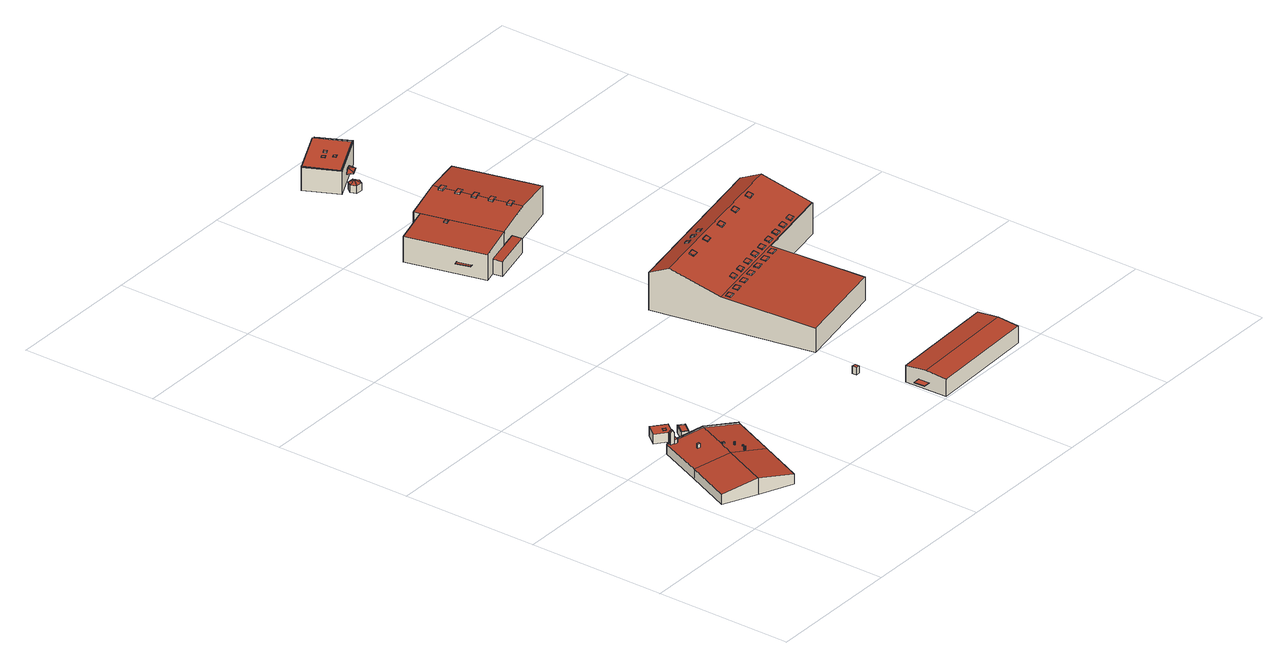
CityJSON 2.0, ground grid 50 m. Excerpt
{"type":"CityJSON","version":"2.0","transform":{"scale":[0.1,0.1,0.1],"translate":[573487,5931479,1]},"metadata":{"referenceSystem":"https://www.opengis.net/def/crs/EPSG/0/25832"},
"CityObjects":{
"building1":{"type":"Building","attributes":{"Grundfläche 2D":"941.500906","Grundhöhe NN":"5.669"},"children":["building1-1","building1-2","building1-3","building1-4","building1-5","building1-6","building1-7","building1-8"],"geometry":[{"type":"MultiSurface","lod":"3","boundaries":[[[0,1,2,3,4,5,6]],[[4,7,8,9,10,5]],[[11,12,8]],[[8,12,13,14]],[[14,9,8]],[[15,16,17,18,19,11]],[[19,20,11]],[[20,12,11]],[[21,18,17]],[[22,9,14]],[[23,2,1]],[[24,25,26]],[[25,27,26]],[[28,29,30,25,31,32,33,34,35,36]],[[25,24,31]],[[37,29,28,36,38,39,40,41,42,43,44,45,46]],[[30,29,47,48]],[[29,37,49,47]],[[26,50,4,3]],[[11,8,7,4,50,51,52,16,15]],[[52,45,44,21,17,16]],[[18,21,44,43,20,19]],[[6,5,10,9,22,39,38,36,35,34,33,32,31,23,1,0]],[[23,31,24,2]],[[3,2,24,26]],[[50,26,53,54]],[[26,27,55,53]],[[52,51,50,54,56]],[[45,52,56,57]],[[46,45,57,58]],[[37,46,58,59]],[[27,25,30,60,55]],[[49,37,59,61]],[[47,49,61,62]],[[48,47,62,63]],[[30,48,63,60]],[[60,63,62,61,59,58,57,56,54,53,55]]],"semantics":{"surfaces":[{"type":"RoofSurface"},{"type":"WallSurface"},{"type":"GroundSurface"}],"values":[0,0,0,0,0,0,0,0,0,0,0,0,0,0,0,0,0,0,1,1,1,1,1,1,1,1,1,1,1,1,1,1,1,1,1,1,2]}}]},
"building1-1":{"type":"BuildingInstallation","parents":["building1"],"geometry":[{"type":"MultiSurface","lod":"3","boundaries":[[[64,65,66,67]],[[67,66,68,69]],[[64,67,69,70]],[[65,64,70,71]],[[66,65,71,68]]],"semantics":{"surfaces":[{"type":"RoofSurface"},{"type":"WallSurface"}],"values":[0,1,1,1,1]}}]},
"building1-2":{"type":"BuildingInstallation","parents":["building1"],"geometry":[{"type":"MultiSurface","lod":"3","boundaries":[[[72,73,74,75,76]],[[74,73,77,78]],[[79,78,77]],[[79,80,81,78]],[[82,83,84,80,79,77,73,72,85,86]],[[84,87,81,80]],[[87,88,89,90,76,75,74,78,81]],[[90,85,72,76]]],"semantics":{"surfaces":[{"type":"RoofSurface"},{"type":"WallSurface"}],"values":[0,0,0,0,1,1,1,1]}}]},
"building1-3":{"type":"BuildingInstallation","parents":["building1"],"geometry":[{"type":"MultiSurface","lod":"3","boundaries":[[[91,92,93,94,95,96,97,98,99,100,101,102,103,104,105,106,107]],[[102,101,108,109]],[[103,102,109,110]],[[92,91,111,112]],[[93,92,112,113]],[[94,93,113,114]],[[95,94,114,115]],[[96,95,115,116]],[[97,96,116,117]],[[98,97,117,118]],[[99,98,118,119]],[[100,99,119,120]],[[101,100,120,108]],[[104,103,110,121]],[[105,104,121,122]],[[106,105,122,123]],[[107,106,123,124]],[[91,107,124,111]]],"semantics":{"surfaces":[{"type":"RoofSurface"},{"type":"WallSurface"}],"values":[0,1,1,1,1,1,1,1,1,1,1,1,1,1,1,1,1,1]}}]},
"building1-4":{"type":"BuildingInstallation","parents":["building1"],"geometry":[{"type":"MultiSurface","lod":"3","boundaries":[[[125,126,127,128,129,130,131,132,133,134,135,136,137,138,139,140,141,142]],[[143,144,134,133]],[[144,145,134]],[[145,146,135,134]],[[147,148,128,127]],[[148,149,129,128]],[[150,151,125,142]],[[151,152,126,125]],[[127,126,152,147]],[[149,153,130,129]],[[153,154,131,130]],[[154,155,132,131]],[[155,143,133,132]],[[146,156,136,135]],[[156,157,137,136]],[[157,158,138,137]],[[158,159,139,138]],[[159,160,139]],[[160,161,140,139]],[[161,162,141,140]],[[162,150,142,141]]],"semantics":{"surfaces":[{"type":"RoofSurface"},{"type":"WallSurface"}],"values":[0,1,1,1,1,1,1,1,1,1,1,1,1,1,1,1,1,1,1,1,1]}}]},
"building1-5":{"type":"BuildingInstallation","parents":["building1"],"geometry":[{"type":"MultiSurface","lod":"3","boundaries":[[[163,164,165,85,90,166,167,168,169]],[[168,170,39,22,14,169]],[[14,13,12,164,163,169]],[[12,20,43,86,85,165,164]],[[89,171,172,167,166,90]],[[172,170,168,167]]],"semantics":{"surfaces":[{"type":"RoofSurface"},{"type":"WallSurface"}],"values":[0,1,1,1,1,1]}}]},
"building1-6":{"type":"BuildingInstallation","parents":["building1"],"geometry":[{"type":"MultiSurface","lod":"3","boundaries":[[[173,174,175,176,177,178,179,180,181,182,183,184,185,186,187]],[[179,178,188,189]],[[180,179,189,190]],[[178,177,191,188]],[[181,180,190,192]],[[182,181,192,193]],[[183,182,193,194]],[[183,194,195]],[[184,183,195,196]],[[185,184,196,197]],[[186,185,197,198]],[[187,186,198,199]],[[173,187,199,200]],[[173,200,201]],[[174,173,201,202]],[[175,174,202,203]],[[176,175,203,204]],[[177,176,204,191]]],"semantics":{"surfaces":[{"type":"RoofSurface"},{"type":"WallSurface"}],"values":[0,1,1,1,1,1,1,1,1,1,1,1,1,1,1,1,1,1]}}]},
"building1-7":{"type":"BuildingInstallation","parents":["building1"],"geometry":[{"type":"MultiSurface","lod":"3","boundaries":[[[205,206,207,208]],[[208,207,209,210]],[[205,208,210,211]],[[206,205,211,212]],[[212,209,207,206]]],"semantics":{"surfaces":[{"type":"RoofSurface"},{"type":"WallSurface"}],"values":[0,1,1,1,1]}}]},
"building1-8":{"type":"BuildingInstallation","parents":["building1"],"geometry":[{"type":"MultiSurface","lod":"3","boundaries":[[[213,214,215,216]],[[217,218,216,215]],[[218,219,213,216]],[[219,220,214,213]],[[220,217,215,214]],[[220,219,218,217]]],"semantics":{"surfaces":[{"type":"RoofSurface"},{"type":"WallSurface"},{"type":"OuterCeilingSurface"}],"values":[0,1,1,1,1,2]}}]},
"building2":{"type":"Building","attributes":{"Grundfläche 2D":"31.325275","Grundhöhe NN":"5.636"},"children":["building2-1"],"geometry":[{"type":"Solid","lod":"3","boundaries":[[[[221,222,223,224]],[[225,226,224,223]],[[226,227,221,224]],[[227,228,222,221]],[[228,225,223,222]],[[228,227,226,225]]]],"semantics":{"surfaces":[{"type":"RoofSurface"},{"type":"WallSurface"},{"type":"GroundSurface"}],"values":[[0,1,1,1,1,2]]}}]},
"building2-1":{"type":"BuildingInstallation","parents":["building2"],"geometry":[{"type":"MultiSurface","lod":"3","boundaries":[[[229,230,231,232]],[[232,231,233,234]],[[229,232,234,235]],[[230,229,235,236]],[[231,230,236,233]]],"semantics":{"surfaces":[{"type":"RoofSurface"},{"type":"WallSurface"}],"values":[0,1,1,1,1]}}]},
"building3":{"type":"Building","attributes":{"Grundfläche 2D":"10.960679","Grundhöhe NN":"5.560"},"children":["building3-1","building3-2"],"geometry":[{"type":"Solid","lod":"3","boundaries":[[[[237,238,239,240]],[[241,242,240,239]],[[242,243,237,240]],[[243,244,238,237]],[[244,241,239,238]],[[244,243,242,241]]]],"semantics":{"surfaces":[{"type":"RoofSurface"},{"type":"WallSurface"},{"type":"GroundSurface"}],"values":[[0,1,1,1,1,2]]}}]},
"building3-1":{"type":"BuildingInstallation","parents":["building3"],"geometry":[{"type":"MultiSurface","lod":"3","boundaries":[[[245,246,247,248,249,250]],[[239,240,249,248]],[[240,237,250,249]],[[251,252,246,245]],[[247,246,252,253]]],"semantics":{"surfaces":[{"type":"RoofSurface"},{"type":"WallSurface"}],"values":[0,1,1,1,1]}}]},
"building3-2":{"type":"BuildingInstallation","parents":["building3"],"geometry":[{"type":"MultiSurface","lod":"3","boundaries":[[[250,254,248,247,255,245]],[[253,256,255,247]],[[245,255,256,251]],[[237,238,254,250]],[[238,239,248,254]]],"semantics":{"surfaces":[{"type":"RoofSurface"},{"type":"WallSurface"}],"values":[0,1,1,1,1]}}]},
"building4":{"type":"Building","attributes":{"Grundfläche 2D":"2.292517","Grundhöhe NN":"1.770"},"geometry":[{"type":"Solid","lod":"3","boundaries":[[[[257,258,259,260]],[[261,262,260,259]],[[262,263,257,260]],[[263,264,258,257]],[[264,261,259,258]],[[264,263,262,261]]]],"semantics":{"surfaces":[{"type":"RoofSurface"},{"type":"WallSurface"},{"type":"GroundSurface"}],"values":[[0,1,1,1,1,2]]}}]},
"building5":{"type":"Building","attributes":{"Grundfläche 2D":"620.504957","Grundhöhe NN":"2.043"},"children":["building5-1","building5-2"],"geometry":[{"type":"Solid","lod":"3","boundaries":[[[[265,266,267,268]],[[269,270,267,266]],[[269,266,265,271,272]],[[270,269,272,273]],[[268,267,270,273,274]],[[265,268,274,271]],[[273,272,271,274]]]],"semantics":{"surfaces":[{"type":"RoofSurface"},{"type":"WallSurface"},{"type":"GroundSurface"}],"values":[[0,0,1,1,1,1,2]]}}]},
"building5-1":{"type":"BuildingInstallation","parents":["building5"],"geometry":[{"type":"MultiSurface","lod":"3","boundaries":[[[275,276,277,278]],[[279,280,277,276]],[[280,281,278,277]],[[281,282,275,278]],[[282,279,276,275]],[[279,282,281,280]]],"semantics":{"surfaces":[{"type":"RoofSurface"},{"type":"WallSurface"},{"type":"OuterCeilingSurface"}],"values":[0,1,1,1,1,2]}}]},
"building5-2":{"type":"BuildingInstallation","parents":["building5"],"geometry":[{"type":"MultiSurface","lod":"3","boundaries":[[[283,284,285,286]],[[283,287,288,284]],[[285,284,288,289]],[[286,285,289,290]],[[283,286,290,287]],[[288,287,290,289]]],"semantics":{"surfaces":[{"type":"RoofSurface"},{"type":"WallSurface"},{"type":"OuterCeilingSurface"}],"values":[0,1,1,1,1,2]}}]},
"building6":{"type":"Building","attributes":{"Grundfläche 2D":"444.650616","Grundhöhe NN":"2.398"},"children":["building6-1","building6-2"],"geometry":[{"type":"Solid","lod":"3","boundaries":[[[[291,292,293,294]],[[295,296,297,298,299]],[[294,293,300,301]],[[291,294,301,302]],[[298,292,291,302,303,299]],[[292,298,304,300,293]],[[297,305,304,298]],[[295,299,303,306]],[[296,295,306,307]],[[297,296,307,305]],[[301,300,304,305,307,306,303,302]]]],"semantics":{"surfaces":[{"type":"RoofSurface"},{"type":"WallSurface"},{"type":"GroundSurface"}],"values":[[0,0,1,1,1,1,1,1,1,1,2]]}}]},
"building6-1":{"type":"BuildingInstallation","parents":["building6"],"geometry":[{"type":"MultiSurface","lod":"3","boundaries":[[[308,309,310,311]],[[311,310,312,313]],[[308,311,313,314]],[[309,308,314,315]],[[310,309,315,312]]],"semantics":{"surfaces":[{"type":"RoofSurface"},{"type":"WallSurface"}],"values":[0,1,1,1,1]}}]},
"building6-2":{"type":"BuildingInstallation","parents":["building6"],"geometry":[{"type":"MultiSurface","lod":"3","boundaries":[[[316,317,318,319]],[[320,321,316,319]],[[322,320,319,318]],[[321,323,317,316]],[[323,322,318,317]],[[323,321,320,322]]],"semantics":{"surfaces":[{"type":"RoofSurface"},{"type":"WallSurface"},{"type":"OuterCeilingSurface"}],"values":[0,1,1,1,1,2]}}]},
"building7":{"type":"Building","attributes":{"Grundfläche 2D":"2878.952672","Grundhöhe NN":"1.918"},"children":["building7-1","building7-2","building7-3","building7-4","building7-5","building7-6","building7-7","building7-8","building7-9","building7-10","building7-11","building7-12","building7-13","building7-14","building7-15","building7-16","building7-17","building7-18","building7-19","building7-20","building7-21","building7-22","building7-23","building7-24"],"geometry":[{"type":"Solid","lod":"3","boundaries":[[[[324,325,326,327]],[[326,325,328,329,330]],[[331,330,329,328,332,333,334]],[[335,336,337,338]],[[339,340,341,342]],[[343,344,345,346]],[[335,338,347,348]],[[336,335,348,349]],[[337,336,349,350]],[[351,342,341,352]],[[339,342,351,353]],[[340,339,353,354]],[[346,345,355,356]],[[343,346,356,357]],[[344,343,357,358]],[[324,327,359,360]],[[332,328,325,324,360,361]],[[333,332,361,362]],[[345,344,358,347,338,337,350,352,341,340,354,363,334,333,362,355]],[[331,334,363,364]],[[327,326,330,331,364,359]],[[351,352,350,349,348,347,358,357,356,355,362,361,360,359,364,363,354,353]]]],"semantics":{"surfaces":[{"type":"RoofSurface"},{"type":"WallSurface"},{"type":"GroundSurface"}],"values":[[0,0,0,0,0,0,1,1,1,1,1,1,1,1,1,1,1,1,1,1,1,2]]}}]},
"building7-1":{"type":"BuildingInstallation","parents":["building7"],"geometry":[{"type":"MultiSurface","lod":"3","boundaries":[[[365,366,367,368]],[[368,367,369,370]],[[365,368,370,371]],[[366,365,371,372]],[[367,366,372,369]]],"semantics":{"surfaces":[{"type":"RoofSurface"},{"type":"WallSurface"}],"values":[0,1,1,1,1]}}]},
"building7-2":{"type":"BuildingInstallation","parents":["building7"],"geometry":[{"type":"MultiSurface","lod":"3","boundaries":[[[373,374,375,376]],[[376,375,377,378]],[[373,376,378,379]],[[374,373,379,380]],[[375,374,380,377]]],"semantics":{"surfaces":[{"type":"RoofSurface"},{"type":"WallSurface"}],"values":[0,1,1,1,1]}}]},
"building7-3":{"type":"BuildingInstallation","parents":["building7"],"geometry":[{"type":"MultiSurface","lod":"3","boundaries":[[[381,382,383,384]],[[384,383,385,386]],[[386,387,381,384]],[[382,381,387,388]],[[388,385,383,382]]],"semantics":{"surfaces":[{"type":"RoofSurface"},{"type":"WallSurface"}],"values":[0,1,1,1,1]}}]},
"building7-4":{"type":"BuildingInstallation","parents":["building7"],"geometry":[{"type":"MultiSurface","lod":"3","boundaries":[[[389,390,391,392]],[[392,391,393,394]],[[394,395,389,392]],[[390,389,395,396]],[[396,393,391,390]]],"semantics":{"surfaces":[{"type":"RoofSurface"},{"type":"WallSurface"}],"values":[0,1,1,1,1]}}]},
"building7-5":{"type":"BuildingInstallation","parents":["building7"],"geometry":[{"type":"MultiSurface","lod":"3","boundaries":[[[397,398,399,400]],[[400,399,401,402]],[[397,400,402,403]],[[398,397,403,404]],[[399,398,404,401]]],"semantics":{"surfaces":[{"type":"RoofSurface"},{"type":"WallSurface"}],"values":[0,1,1,1,1]}}]},
"building7-6":{"type":"BuildingInstallation","parents":["building7"],"geometry":[{"type":"MultiSurface","lod":"3","boundaries":[[[405,406,407,408]],[[408,407,409,410]],[[405,408,410,411]],[[406,405,411,412]],[[407,406,412,409]]],"semantics":{"surfaces":[{"type":"RoofSurface"},{"type":"WallSurface"}],"values":[0,1,1,1,1]}}]},
"building7-7":{"type":"BuildingInstallation","parents":["building7"],"geometry":[{"type":"MultiSurface","lod":"3","boundaries":[[[413,414,415,416]],[[416,415,417,418]],[[413,416,418,419]],[[414,413,419,420]],[[415,414,420,417]]],"semantics":{"surfaces":[{"type":"RoofSurface"},{"type":"WallSurface"}],"values":[0,1,1,1,1]}}]},
"building7-8":{"type":"BuildingInstallation","parents":["building7"],"geometry":[{"type":"MultiSurface","lod":"3","boundaries":[[[421,422,423,424]],[[424,423,425,426]],[[421,424,426,427]],[[422,421,427,428]],[[423,422,428,425]]],"semantics":{"surfaces":[{"type":"RoofSurface"},{"type":"WallSurface"}],"values":[0,1,1,1,1]}}]},
"building7-9":{"type":"BuildingInstallation","parents":["building7"],"geometry":[{"type":"MultiSurface","lod":"3","boundaries":[[[429,430,431,432]],[[432,431,433,434]],[[429,432,434,435]],[[430,429,435,436]],[[431,430,436,433]]],"semantics":{"surfaces":[{"type":"RoofSurface"},{"type":"WallSurface"}],"values":[0,1,1,1,1]}}]},
"building7-10":{"type":"BuildingInstallation","parents":["building7"],"geometry":[{"type":"MultiSurface","lod":"3","boundaries":[[[437,438,439,440]],[[441,442,438,437]],[[439,438,442,443]],[[444,440,439,443]],[[444,441,437,440]]],"semantics":{"surfaces":[{"type":"RoofSurface"},{"type":"WallSurface"}],"values":[0,1,1,1,1]}}]},
"building7-11":{"type":"BuildingInstallation","parents":["building7"],"geometry":[{"type":"MultiSurface","lod":"3","boundaries":[[[445,446,447,448,449]],[[446,445,450,451]],[[451,452,447,446]],[[453,449,448,447,452,454]],[[453,450,445,449]]],"semantics":{"surfaces":[{"type":"RoofSurface"},{"type":"WallSurface"}],"values":[0,1,1,1,1]}}]},
"building7-12":{"type":"BuildingInstallation","parents":["building7"],"geometry":[{"type":"MultiSurface","lod":"3","boundaries":[[[455,456,457,458]],[[458,457,459,460]],[[455,458,460,461]],[[456,455,461,462]],[[457,456,462,459]]],"semantics":{"surfaces":[{"type":"RoofSurface"},{"type":"WallSurface"}],"values":[0,1,1,1,1]}}]},
"building7-13":{"type":"BuildingInstallation","parents":["building7"],"geometry":[{"type":"MultiSurface","lod":"3","boundaries":[[[463,464,465,466]],[[466,465,467,468]],[[463,466,468,469]],[[464,463,469,470]],[[465,464,470,467]]],"semantics":{"surfaces":[{"type":"RoofSurface"},{"type":"WallSurface"}],"values":[0,1,1,1,1]}}]},
"building7-14":{"type":"BuildingInstallation","parents":["building7"],"geometry":[{"type":"MultiSurface","lod":"3","boundaries":[[[471,472,473,474]],[[474,473,475,476]],[[471,474,476,477]],[[472,471,477,478]],[[473,472,478,475]]],"semantics":{"surfaces":[{"type":"RoofSurface"},{"type":"WallSurface"}],"values":[0,1,1,1,1]}}]},
"building7-15":{"type":"BuildingInstallation","parents":["building7"],"geometry":[{"type":"MultiSurface","lod":"3","boundaries":[[[479,480,481,482]],[[483,484,482,481]],[[484,485,479,482]],[[480,479,485,486]],[[481,480,486,483]]],"semantics":{"surfaces":[{"type":"RoofSurface"},{"type":"WallSurface"}],"values":[0,1,1,1,1]}}]},
"building7-16":{"type":"BuildingInstallation","parents":["building7"],"geometry":[{"type":"MultiSurface","lod":"3","boundaries":[[[487,488,489,490]],[[490,489,491,492]],[[487,490,492,493]],[[488,487,493,494]],[[489,488,494,491]]],"semantics":{"surfaces":[{"type":"RoofSurface"},{"type":"WallSurface"}],"values":[0,1,1,1,1]}}]},
"building7-17":{"type":"BuildingInstallation","parents":["building7"],"geometry":[{"type":"MultiSurface","lod":"3","boundaries":[[[495,496,497,498]],[[498,497,499,500]],[[495,498,500,501]],[[496,495,501,502]],[[497,496,502,499]]],"semantics":{"surfaces":[{"type":"RoofSurface"},{"type":"WallSurface"}],"values":[0,1,1,1,1]}}]},
"building7-18":{"type":"BuildingInstallation","parents":["building7"],"geometry":[{"type":"MultiSurface","lod":"3","boundaries":[[[503,504,505,506]],[[506,505,507,508]],[[503,506,508,509]],[[504,503,509,510]],[[505,504,510,507]]],"semantics":{"surfaces":[{"type":"RoofSurface"},{"type":"WallSurface"}],"values":[0,1,1,1,1]}}]},
"building7-19":{"type":"BuildingInstallation","parents":["building7"],"geometry":[{"type":"MultiSurface","lod":"3","boundaries":[[[511,512,513,514]],[[514,513,515,516]],[[511,514,516,517]],[[512,511,517,518]],[[513,512,518,515]]],"semantics":{"surfaces":[{"type":"RoofSurface"},{"type":"WallSurface"}],"values":[0,1,1,1,1]}}]},
"building7-20":{"type":"BuildingInstallation","parents":["building7"],"geometry":[{"type":"MultiSurface","lod":"3","boundaries":[[[519,520,521,522]],[[522,521,523,524]],[[519,522,524,525]],[[520,519,525,526]],[[521,520,526,523]]],"semantics":{"surfaces":[{"type":"RoofSurface"},{"type":"WallSurface"}],"values":[0,1,1,1,1]}}]},
"building7-21":{"type":"BuildingInstallation","parents":["building7"],"geometry":[{"type":"MultiSurface","lod":"3","boundaries":[[[527,528,529,530]],[[530,529,531,532]],[[527,530,532,533]],[[528,527,533,534]],[[529,528,534,531]]],"semantics":{"surfaces":[{"type":"RoofSurface"},{"type":"WallSurface"}],"values":[0,1,1,1,1]}}]},
"building7-22":{"type":"BuildingInstallation","parents":["building7"],"geometry":[{"type":"MultiSurface","lod":"3","boundaries":[[[535,536,537,538]],[[538,537,539,540]],[[535,538,540,541]],[[536,535,541,542]],[[537,536,542,539]]],"semantics":{"surfaces":[{"type":"RoofSurface"},{"type":"WallSurface"}],"values":[0,1,1,1,1]}}]},
"building7-23":{"type":"BuildingInstallation","parents":["building7"],"geometry":[{"type":"MultiSurface","lod":"3","boundaries":[[[543,544,545,546]],[[546,545,547,548]],[[543,546,548,549]],[[544,543,549,550]],[[545,544,550,547]]],"semantics":{"surfaces":[{"type":"RoofSurface"},{"type":"WallSurface"}],"values":[0,1,1,1,1]}}]},
"building7-24":{"type":"BuildingInstallation","parents":["building7"],"geometry":[{"type":"MultiSurface","lod":"3","boundaries":[[[551,552,553,554]],[[555,556,554,553]],[[551,554,556,557]],[[552,551,557,558]],[[558,555,553,552]]],"semantics":{"surfaces":[{"type":"RoofSurface"},{"type":"WallSurface"}],"values":[0,1,1,1,1]}}]},
"building8":{"type":"Building","attributes":{"Grundfläche 2D":"954.686937","Grundhöhe NN":"2.332"},"children":["building8-1","building8-2","building8-3","building8-4","building8-5"],"geometry":[{"type":"Solid","lod":"3","boundaries":[[[[559,560,561,562,563,564,565,566,567,568,569,570,571,572]],[[570,569,568,567,566,565,564,563,562,561,560,559,573,292]],[[573,559,572,574,575]],[[292,573,575,576]],[[571,570,292,576,577]],[[572,571,577,574]],[[575,574,577,576]]]],"semantics":{"surfaces":[{"type":"RoofSurface"},{"type":"WallSurface"},{"type":"GroundSurface"}],"values":[[0,0,1,1,1,1,2]]}}]},
"building8-1":{"type":"BuildingInstallation","parents":["building8"],"geometry":[{"type":"MultiSurface","lod":"3","boundaries":[[[578,579,580,581]],[[566,582,579,578,583]],[[582,584,580,579]],[[585,581,580,584,567]],[[585,583,578,581]]],"semantics":{"surfaces":[{"type":"RoofSurface"},{"type":"WallSurface"}],"values":[0,1,1,1,1]}}]},
"building8-2":{"type":"BuildingInstallation","parents":["building8"],"geometry":[{"type":"MultiSurface","lod":"3","boundaries":[[[586,587,588,589]],[[568,590,587,586,591]],[[590,592,588,587]],[[569,593,589,588,592]],[[593,591,586,589]]],"semantics":{"surfaces":[{"type":"RoofSurface"},{"type":"WallSurface"}],"values":[0,1,1,1,1]}}]},
"building8-3":{"type":"BuildingInstallation","parents":["building8"],"geometry":[{"type":"MultiSurface","lod":"3","boundaries":[[[594,595,596,597]],[[560,598,595,594,599]],[[598,600,596,595]],[[601,597,596,600,561]],[[601,599,594,597]]],"semantics":{"surfaces":[{"type":"RoofSurface"},{"type":"WallSurface"}],"values":[0,1,1,1,1]}}]},
"building8-4":{"type":"BuildingInstallation","parents":["building8"],"geometry":[{"type":"MultiSurface","lod":"3","boundaries":[[[602,603,604,605]],[[564,606,603,602,607]],[[606,608,604,603]],[[565,609,605,604,608]],[[609,607,602,605]]],"semantics":{"surfaces":[{"type":"RoofSurface"},{"type":"WallSurface"}],"values":[0,1,1,1,1]}}]},
"building8-5":{"type":"BuildingInstallation","parents":["building8"],"geometry":[{"type":"MultiSurface","lod":"3","boundaries":[[[610,611,612,613]],[[562,614,611,610,615]],[[614,616,612,611]],[[563,617,613,612,616]],[[617,615,610,613]]],"semantics":{"surfaces":[{"type":"RoofSurface"},{"type":"WallSurface"}],"values":[0,1,1,1,1]}}]},
"building9":{"type":"Building","attributes":{"Grundfläche 2D":"12.067765","Grundhöhe NN":"2.325"},"geometry":[{"type":"Solid","lod":"3","boundaries":[[[[618,619,620]],[[618,621,619]],[[618,620,622]],[[618,622,623]],[[618,623,624]],[[618,624,621]],[[625,626,620,619]],[[626,627,622,620]],[[627,628,623,622]],[[628,629,624,623]],[[630,625,619,621]],[[629,630,621,624]],[[630,629,628,627,626,625]]]],"semantics":{"surfaces":[{"type":"RoofSurface"},{"type":"WallSurface"},{"type":"GroundSurface"}],"values":[[0,0,0,0,0,0,1,1,1,1,1,1,2]]}}]},
"building10":{"type":"Building","attributes":{"Grundfläche 2D":"249.572666","Grundhöhe NN":"2.238"},"children":["building10-1","building10-2","building10-3","building10-4"],"geometry":[{"type":"Solid","lod":"3","boundaries":[[[[631,632,633,634,635,636,637,638,639]],[[640,641,642,643,644]],[[645,643,634,633]],[[643,642,635,634]],[[642,641,636,635]],[[641,640,637,636]],[[640,646,638,637]],[[646,647,639,638]],[[647,648,649,632,631,639]],[[649,645,633,632]],[[643,645,650,651]],[[652,646,640,644,653,654]],[[644,643,651,653]],[[647,646,652,655]],[[656,649,648,647,655,657]],[[645,649,656,650]],[[650,656,657,655,652,654,653,651]]]],"semantics":{"surfaces":[{"type":"RoofSurface"},{"type":"WallSurface"},{"type":"GroundSurface"}],"values":[[0,0,1,1,1,1,1,1,1,1,1,1,1,1,1,1,2]]}}]},
"building10-1":{"type":"BuildingInstallation","parents":["building10"],"geometry":[{"type":"MultiSurface","lod":"3","boundaries":[[[658,659,660,661]],[[661,660,662,663]],[[658,661,663,664]],[[659,658,664,665]],[[660,659,665,662]]],"semantics":{"surfaces":[{"type":"RoofSurface"},{"type":"WallSurface"}],"values":[0,1,1,1,1]}}]},
"building10-2":{"type":"BuildingInstallation","parents":["building10"],"geometry":[{"type":"MultiSurface","lod":"3","boundaries":[[[666,667,668,669]],[[669,668,670,671]],[[666,669,671,672]],[[667,666,672,673]],[[668,667,673,670]]],"semantics":{"surfaces":[{"type":"RoofSurface"},{"type":"WallSurface"}],"values":[0,1,1,1,1]}}]},
"building10-3":{"type":"BuildingInstallation","parents":["building10"],"geometry":[{"type":"MultiSurface","lod":"3","boundaries":[[[674,675,676,677]],[[677,676,678,679]],[[674,677,679,680]],[[675,674,680,681]],[[676,675,681,678]]],"semantics":{"surfaces":[{"type":"RoofSurface"},{"type":"WallSurface"}],"values":[0,1,1,1,1]}}]},
"building10-4":{"type":"BuildingInstallation","parents":["building10"],"geometry":[{"type":"MultiSurface","lod":"3","boundaries":[[[682,683,684]],[[685,684,686]],[[682,684,685]],[[684,683,687,688,686]],[[685,686,688,689]],[[682,685,689,690]],[[683,682,690,687]],[[688,687,690,689]]],"semantics":{"surfaces":[{"type":"RoofSurface"},{"type":"WallSurface"},{"type":"OuterCeilingSurface"}],"values":[0,0,0,1,1,1,1,2]}}]}
},
"vertices":[
[347,369,96],[380,355,89],[387,352,88],[389,356,88],[272,408,111],[270,404,111],[346,370,96],[271,409,111],[178,450,92],[180,444,93],[269,404,111],[166,456,89],[168,452,90],[176,448,92],[177,448,92],[160,458,88],[154,461,87],[153,459,87],[155,455,87],[158,453,88],[167,449,90],[152,456,87],[176,446,92],[387,351,88],[387,352,84],[389,351,84],[389,356,84],[391,355,84],[224,303,108],[198,244,108],[318,191,84],[387,351,84],[347,369,92],[346,370,92],[342,372,93],[270,404,108],[269,404,108],[79,297,84],[180,444,90],[176,446,89],[177,448,89],[176,448,89],[168,452,87],[167,449,87],[152,456,84],[153,459,84],[150,460,83],[124,79,108],[244,28,84],[6,134,84],[272,408,108],[271,409,108],[154,461,84],[389,356,47],[272,408,47],[391,355,47],[154,461,47],[153,459,47],[150,460,47],[79,297,47],[318,191,47],[6,134,47],[124,79,47],[244,28,47],
[171,353,111],[179,350,111],[182,357,111],[174,360,111],[182,357,97],[174,360,95],[171,353,95],[179,350,97],
[166,448,127],[163,450,134],[159,441,134],[161,440,130],[163,440,127],[157,452,134],[154,443,134],[155,453,129],[154,454,127],[151,445,127],[163,450,86],[157,452,85],[154,454,85],[166,448,103],[166,448,87],[151,445,85],[154,443,85],[163,440,87],[163,440,103],
[252,225,112],[252,226,112],[252,227,112],[251,228,112],[250,228,112],[250,229,112],[249,229,112],[249,228,112],[248,228,112],[247,228,112],[247,227,112],[247,226,112],[247,225,112],[248,224,112],[249,224,112],[250,224,112],[251,224,112],[247,227,98],[247,226,98],[247,225,98],[252,225,97],[252,226,98],[252,227,98],[251,228,98],[250,228,98],[250,229,98],[249,229,98],[249,228,98],[248,228,98],[247,228,98],[248,224,98],[249,224,98],[250,224,98],[251,224,98],
[271,246,99],[271,247,99],[272,247,99],[272,248,99],[272,249,99],[272,250,99],[271,250,99],[271,251,99],[270,251,99],[269,251,99],[268,251,99],[267,250,99],[267,249,99],[267,248,99],[267,247,99],[268,246,99],[269,246,99],[270,246,99],[270,251,96],[269,251,96],[269,251,97],[268,251,97],[272,247,96],[272,248,96],[272,249,96],[270,246,96],[271,246,96],[271,247,96],[272,250,96],[271,250,96],[271,251,96],[267,250,97],[267,249,97],[267,248,97],[267,247,97],[267,247,96],[268,246,96],[269,246,96],
[176,448,103],[168,452,103],[167,449,103],[162,439,103],[161,436,103],[170,432,103],[177,448,103],[170,432,89],[162,439,87],[161,436,87],
[253,269,110],[254,269,110],[254,268,110],[255,268,110],[256,269,110],[257,269,110],[257,270,110],[257,271,110],[257,272,110],[256,272,110],[255,272,110],[254,272,110],[253,272,110],[253,271,110],[253,270,110],[257,269,100],[257,270,100],[257,271,100],[256,269,100],[257,272,100],[256,272,100],[255,272,100],[255,272,101],[254,272,101],[253,272,101],[253,271,101],[253,270,101],[253,269,101],[253,269,100],[254,269,100],[254,268,100],[255,268,100],
[233,293,110],[235,298,110],[228,302,110],[225,296,110],[228,302,107],[225,296,107],[233,293,106],[235,298,106],
[392,382,70],[357,397,70],[348,375,70],[382,359,70],[348,375,68],[382,359,68],[392,382,68],[357,397,68],
[225,494,80],[256,534,80],[208,573,80],[176,533,80],[208,573,46],[176,533,46],[225,494,46],[256,534,46],
[222,515,82],[229,523,82],[220,530,82],[213,521,82],[220,530,80],[213,521,80],[222,515,80],[229,523,80],
[272,464,72],[298,498,72],[278,514,72],[252,480,72],[278,514,46],[252,480,46],[272,464,46],[298,498,46],
[272,466,74],[254,480,74],[278,511,74],[278,514,74],[252,480,74],[272,464,74],[272,466,72],[254,480,72],[278,511,72],
[298,498,74],[296,497,74],[296,497,72],
[966,313,35],[965,329,35],[951,329,35],[952,312,35],[951,329,8],[952,312,8],[966,313,8],[965,329,8],
[1414,22,71],[1410,99,79],[1011,83,79],[1014,6,71],[1407,177,71],[1008,161,71],[1414,22,10],[1407,177,10],[1008,161,10],[1014,6,10],
[1081,174,39],[1081,164,39],[1100,164,39],[1099,175,39],[1081,164,37],[1100,164,37],[1099,175,37],[1081,174,37],
[1011,71,38],[1010,111,38],[984,110,38],[986,70,38],[1011,71,36],[1010,111,36],[984,110,36],[986,70,36],
[711,1588,107],[842,1620,118],[774,1900,118],[642,1868,107],[759,1564,68],[911,1601,68],[903,1635,70],[842,1620,70],[751,1598,70],[774,1900,14],[642,1868,14],[711,1588,14],[751,1598,14],[842,1620,14],[903,1635,14],[759,1564,14],[911,1601,14],
[779,1798,120],[790,1801,120],[787,1812,120],[776,1810,120],[787,1812,117],[776,1810,116],[779,1798,116],[790,1801,117],
[675,1688,58],[688,1637,58],[699,1639,58],[686,1690,58],[686,1690,56],[675,1688,56],[699,1639,56],[688,1637,56],
[876,1076,147],[889,1005,181],[1530,1124,181],[1517,1196,147],[923,828,124],[1272,894,124],[1562,949,124],[1563,944,123],[984,499,96],[1333,565,96],[1272,890,123],[1319,786,57],[1306,852,57],[1280,847,57],[1293,781,57],[1299,889,56],[1273,884,56],[1280,851,56],[1306,856,56],[1320,782,57],[1293,777,57],[1300,743,57],[1326,748,57],[1293,781,9],[1319,786,9],[1306,852,9],[1280,847,9],[1306,856,9],[1280,851,9],[1299,889,9],[1273,884,9],[1300,743,9],[1326,748,9],[1320,782,9],[1293,777,9],[1517,1196,9],[876,1076,9],[984,499,9],[1333,565,9],[1272,890,9],[1563,944,9],
[1064,1075,168],[1067,1061,174],[1081,1064,174],[1078,1077,168],[1081,1064,171],[1078,1077,164],[1064,1075,164],[1067,1061,171],
[1155,880,130],[1152,896,134],[1129,892,134],[1132,875,130],[1129,892,131],[1132,875,126],[1155,880,126],[1152,896,131],
[1113,835,125],[1110,852,125],[1087,848,125],[1090,831,125],[1087,848,123],[1090,831,121],[1113,835,121],[1110,852,123],
[1063,825,125],[1060,842,125],[1038,838,125],[1041,821,125],[1038,838,123],[1041,821,121],[1063,825,121],[1060,842,123],
[1014,816,125],[1011,834,125],[989,830,125],[992,812,125],[989,830,123],[992,812,121],[1014,816,121],[1011,834,123],
[1162,844,125],[1159,861,125],[1136,857,125],[1139,840,125],[1136,857,123],[1139,840,121],[1162,844,121],[1159,861,123],
[1056,862,130],[1053,878,134],[1030,873,134],[1034,857,130],[1030,873,132],[1034,857,126],[1056,862,126],[1053,878,132],
[1423,1075,175],[1420,1091,180],[1397,1087,180],[1400,1070,176],[1397,1087,177],[1400,1070,172],[1423,1075,172],[1420,1091,177],
[1106,1069,174],[1120,1072,174],[1117,1085,169],[1103,1082,169],[1117,1085,164],[1103,1082,164],[1106,1069,170],[1120,1072,170],
[1276,919,134],[1280,903,130],[1302,907,130],[1299,923,134],[1276,919,131],[1280,903,126],[1302,907,126],[1299,923,131],
[1227,910,134],[1230,894,130],[1253,898,130],[1253,899,130],[1250,914,134],[1227,910,131],[1230,894,126],[1253,898,126],[1250,914,131],[1253,899,126],
[1105,871,130],[1102,887,134],[1080,882,134],[1083,866,130],[1080,882,131],[1083,866,126],[1105,871,126],[1102,887,131],
[1260,862,125],[1257,879,125],[1234,875,125],[1237,858,125],[1234,875,123],[1237,858,121],[1260,862,121],[1257,879,123],
[1325,1057,175],[1322,1073,180],[1299,1069,180],[1302,1052,176],[1299,1069,177],[1302,1052,172],[1325,1057,172],[1322,1073,178],
[964,807,125],[961,824,125],[939,820,125],[942,803,125],[939,820,123],[942,803,121],[964,807,121],[961,824,123],
[1351,916,130],[1348,932,134],[1326,928,134],[1329,912,130],[1326,928,131],[1329,912,126],[1351,916,126],[1348,932,131],
[1227,1038,175],[1224,1055,180],[1201,1050,180],[1204,1033,176],[1201,1050,177],[1204,1033,172],[1227,1038,172],[1224,1055,177],
[1030,1001,175],[1027,1018,180],[1004,1013,180],[1007,997,176],[1004,1013,177],[1007,997,172],[1030,1001,172],[1027,1018,177],
[1204,889,130],[1201,905,134],[1178,901,134],[1182,885,130],[1178,901,131],[1182,885,126],[1204,889,126],[1201,905,131],
[1211,852,125],[1208,870,125],[1185,866,125],[1188,848,125],[1185,866,123],[1188,848,121],[1211,852,121],[1208,870,123],
[1142,1089,168],[1145,1075,173],[1159,1078,173],[1157,1092,168],[1159,1078,171],[1157,1092,164],[1142,1089,164],[1145,1075,171],
[1450,935,130],[1447,951,134],[1424,946,134],[1428,930,130],[1424,946,131],[1428,930,126],[1450,935,126],[1447,951,131],
[1128,1020,175],[1125,1036,180],[1102,1032,180],[1106,1015,176],[1102,1032,177],[1106,1015,172],[1128,1020,172],[1125,1036,177],
[1401,926,130],[1398,942,134],[1375,937,134],[1378,921,130],[1375,937,131],[1378,921,126],[1401,926,126],[1398,942,131],
[915,1958,132],[921,1933,132],[924,1917,132],[934,1877,132],[938,1862,132],[947,1822,132],[951,1807,132],[961,1767,132],[964,1751,132],[976,1705,132],[979,1690,132],[988,1655,132],[1140,1693,118],[1066,1996,118],[768,1923,118],[1066,1996,13],[768,1923,13],[842,1620,13],[1140,1693,13],
[972,1770,135],[948,1764,135],[951,1748,135],[976,1754,135],[948,1764,130],[972,1770,131],[951,1748,130],[976,1754,130],
[987,1708,135],[963,1702,135],[967,1687,135],[991,1693,135],[963,1702,130],[987,1708,130],[967,1687,130],[991,1693,130],
[932,1936,135],[907,1929,135],[911,1914,135],[936,1920,135],[907,1929,130],[932,1936,131],[911,1914,130],[936,1920,131],
[959,1825,135],[934,1819,135],[938,1803,135],[963,1810,135],[934,1819,130],[959,1825,131],[938,1803,130],[963,1810,130],
[945,1880,135],[921,1874,135],[925,1859,135],[949,1865,135],[921,1874,130],[945,1880,131],[925,1859,130],[949,1865,131],
[907,2258,50],[919,2276,40],[898,2278,40],[929,2257,40],[886,2261,40],[894,2241,40],[916,2239,40],[919,2276,13],[898,2278,13],[886,2261,13],[894,2241,13],[916,2239,13],[929,2257,13],
[864,2275,99],[1031,2357,99],[976,2470,99],[973,2469,99],[1026,2359,99],[862,2279,99],[807,2394,99],[803,2392,99],[861,2274,99],[807,2394,96],[862,2279,96],[1026,2359,96],[973,2469,96],[970,2474,96],[976,2470,96],[803,2392,96],[861,2274,96],[864,2275,96],[1031,2357,96],[976,2470,12],[973,2469,12],[803,2392,12],[970,2474,12],[807,2394,12],[861,2274,12],[1031,2357,12],[864,2275,12],
[896,2368,98],[906,2373,98],[901,2384,98],[891,2380,98],[901,2384,96],[891,2380,96],[896,2368,96],[906,2373,96],
[920,2341,98],[931,2346,98],[925,2356,98],[915,2351,98],[925,2356,96],[915,2351,96],[920,2341,96],[931,2346,96],
[925,2383,98],[935,2388,98],[930,2399,98],[920,2393,98],[930,2399,96],[920,2393,96],[925,2383,96],[935,2388,96],
[970,2303,47],[970,2327,47],[946,2315,56],[941,2289,47],[921,2303,47],[970,2327,45],[921,2303,45],[941,2289,45],[970,2303,45]
]}
